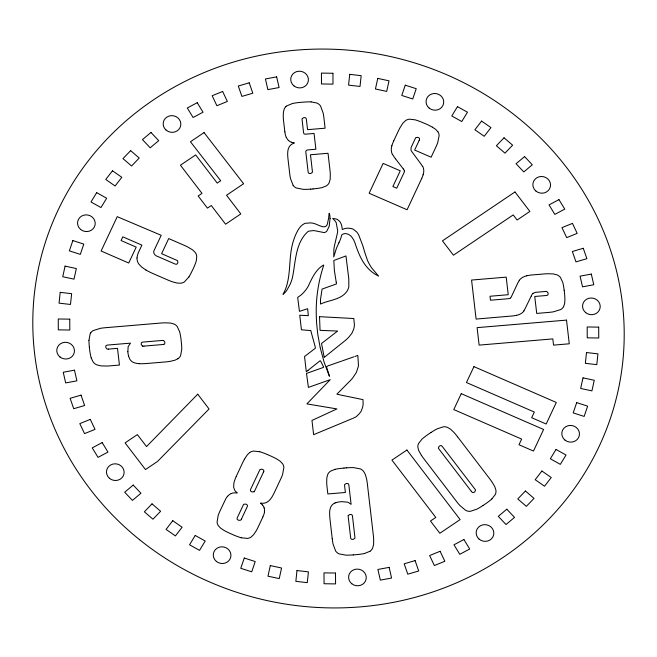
<?xml version="1.0" encoding="UTF-8"?>
<svg xmlns="http://www.w3.org/2000/svg" width="657" height="657" viewBox="0 0 657 657"><rect width="100%" height="100%" fill="white"/><g stroke="black" fill="none" stroke-linecap="round" stroke-linejoin="round"><path stroke-width="0.99" d="M88.966 340.301L90.149 333.863A8.952 8.426 10.1 0 1 90.707 332.902M329.387 376.091L329.387 376.075A2.456 2.308 10.1 0 0 329.256 375.549L326.463 366.729L327.983 365.867M263.777 471.274L263.761 470.313L262.849 469.583A7.293 6.866 10.1 0 0 262.061 469.229L260.106 469.443A6.882 6.48 10.1 0 0 259.408 470.658L250.875 488.808A7.769 7.317 10.1 0 0 250.448 489.9L250.465 490.869L251.385 491.592A7.293 6.866 10.1 0 0 252.173 491.945L254.119 491.74M323.187 266.898L323.581 265.683A2.061 1.938 10.1 0 0 323.696 265.141L323.4 265.067A14.183 13.354 10.1 0 0 322.825 265.453C315.261 270.282 311.796 278.765 308.092 286.501A36.151 34.033 10.1 0 1 304.544 291.511L303.698 292.447A39.757 37.433 10.1 0 1 300.734 295.264L297.67 297.399L299.452 311.377L307.632 308.7L308.338 315.672L299.74 315.237L301.432 329.789L310.843 330.594A16.721 15.743 10.1 0 1 311.254 332.401L314.999 346.034A40.085 37.736 10.1 0 1 315.229 346.88L315.401 348.185L304.536 356.529L306.318 371.805L308.034 370.367M322.989 267.522C318.39 282.198 316.017 297.588 316.239 312.978A230.927 217.41 10.1 0 0 316.649 323.408L317.709 333.92L320.131 347.348M421.769 178.359L407.085 209.755L369.135 193.257L383.146 163.396L400.253 170.828L392.878 186.539L396.729 188.214L403.784 173.185A7.613 7.161 10.1 0 0 404.269 171.871L404.342 171.066M393.724 140.885L398.175 131.375A77.879 73.321 10.1 0 1 400.023 127.704L402.913 123.155L405.607 120.584A8.549 8.048 10.1 0 1 409.451 119.163L415.199 119.837A69.305 65.248 10.1 0 1 422.993 122.711L425.867 123.918A75.662 71.235 10.1 0 1 432.363 127.13M236.216 476.44L242.63 462.774A67.934 63.959 10.1 0 1 244.42 459.235M241.505 518.931L246.999 507.22A7.769 7.317 10.1 0 0 247.426 506.128L247.402 505.159L246.49 504.428A7.293 6.866 10.1 0 0 245.702 504.075L243.755 504.289A6.882 6.48 10.1 0 0 243.057 505.504L237.538 517.207A7.769 7.317 10.1 0 0 237.111 518.299L237.136 519.268L238.048 519.999A7.293 6.866 10.1 0 0 238.836 520.352L240.791 520.139A6.882 6.48 10.1 0 0 241.489 518.923M263.358 472.375L254.834 490.533A6.882 6.48 10.1 0 1 254.136 491.748M419.133 140.483L414.641 150.051L431.115 157.212L435.607 147.653A72.04 67.827 10.1 0 0 437.693 142.758L439.147 135.531A8.598 8.089 10.1 0 0 437.891 131.745M260.607 503.377L260.788 502.991A9.83 9.255 10.1 0 0 264.139 503.213C269.28 502.383 272.064 497.177 274.166 492.939L280.58 479.273A63.318 59.615 10.1 0 0 282.584 474.535L283.881 467.406A8.566 8.065 10.1 0 0 282.912 464.294A8.82 8.303 10.1 0 0 282.51 463.67L280.26 461.288L276.942 459.087A75.76 71.326 10.1 0 0 270.438 455.868L267.596 454.603M262.849 517.051L258.267 526.807A63.852 60.116 10.1 0 1 256.214 530.815L253.643 534.667L251.237 536.941A8.59 8.089 10.1 0 1 248.535 538.206A8.82 8.303 10.1 0 1 247.418 538.42L241.209 537.746M531.267 296.02L525.214 308.437A37.506 35.314 10.1 0 1 523.834 310.769M338.938 242.77L336.934 247.147A46.68 43.953 10.1 0 0 335.965 249.734L333.748 256.961L333.887 249.512A43.781 41.219 10.1 0 1 334.413 245.956L337.558 232.438A19.924 18.757 10.1 0 0 337.641 230.533L336.17 222.608A8.771 8.262 10.1 0 0 335.431 221.376L332.697 218.379L336.351 219.052A9.625 9.067 10.1 0 1 338.503 220.333L339.57 221.319A7.063 6.652 10.1 0 1 340.318 222.304L341.09 223.865A16.466 15.505 10.1 0 1 342.018 227.273L342.289 229.515L344.58 228.661A15.242 14.347 10.1 0 1 347.602 228.135L351.134 228.48A14.372 13.526 10.1 0 1 353.392 229.309L356.603 231.864A20.219 19.037 10.1 0 1 358.681 234.894L362.656 245.307A207.62 195.466 10.1 0 1 364.684 252.116L367.468 260.328A53.981 50.819 10.1 0 0 371.443 267.613L378.58 276.112L375.558 274.454A46.187 43.485 10.1 0 1 372.084 272.047C362.82 264.828 358.394 253.438 354.854 242.622C353.376 238.787 350.83 234.327 346.37 233.678A7.391 6.956 10.1 0 0 343.981 233.761L342.001 234.565L341.435 236.044A35.872 33.77 10.1 0 1 338.913 242.762M563.55 306.679L564.609 303.715L564.913 299.945A75.662 71.235 10.1 0 0 564.494 293.071L564.174 290.139M244.42 459.235L247.303 454.825L249.709 452.542M188.912 276.909L184.469 281.861A8.976 8.451 10.1 0 1 183.475 282.42A8.615 8.114 10.1 0 1 180.535 283.216L177.078 283.052L172.339 281.771A68.032 64.049 10.1 0 1 167.1 279.701L153.746 273.903A70.751 66.612 10.1 0 1 145.969 270.06M227.56 496.314L227.963 495.887A11.374 10.709 10.1 0 1 231.231 493.514M491.871 498.901L495.321 494.491A8.87 8.344 10.1 0 0 495.904 490.188L494.746 486.574L491.838 481.704A75.448 71.03 10.1 0 0 489.736 478.83L457.592 436.823M532.958 293.383L535.389 292.349L545.367 291.478A6.882 6.48 10.1 0 1 546.846 291.462L548.045 292.973A7.293 6.866 10.1 0 1 548.135 293.786L547.938 294.886L547.059 295.363A7.769 7.317 10.1 0 1 545.836 295.543L534.749 296.479L536.712 313.422L547.807 312.486A72.04 67.827 10.1 0 0 553.375 311.837L560.758 309.537A8.598 8.089 10.1 0 0 563.566 306.688M308.199 370.236L320.181 360.685L320.936 361.695A39.814 37.482 10.1 0 1 321.519 362.787L323.638 367.189L323.063 367.518A30.197 28.432 10.1 0 1 322.398 367.789L306.499 373.414L308.404 387.408L330.241 379.664L306.885 403.891L336.926 408.925L311.968 420.439L313.619 434.679L352.333 418.583M369.94 551.305L364.586 553.449M177.94 358.73L174.893 360.225L170.163 361.342A67.704 63.745 10.1 0 1 164.579 362.007L146.339 363.535A61.208 57.627 10.1 0 1 139.276 363.691M430.893 432.544L428.38 434.236A70.447 66.324 10.1 0 0 421.942 439.155L418.517 443.598A8.952 8.426 10.1 0 0 418.049 444.986A8.434 7.941 10.1 0 0 417.909 447.524L418.788 450.686L421.424 455.326M482.952 505.545L485.466 503.853A70.365 66.25 10.1 0 0 491.896 498.934M510.144 298.179L509.372 298.5A7.613 7.161 10.1 0 1 507.918 298.738L490.483 300.216L490.023 296.25L508.247 294.714L506.202 277.131L471.57 280.054L476.103 319.072L512.485 315.96A46.91 44.167 10.1 0 0 516.476 315.352M334.684 503.18L335.998 502.671M353.055 418.279L355.248 417.236A11.892 11.202 10.1 0 0 356.685 416.259L358.812 414.206A60.469 56.929 10.1 0 0 359.749 413.13L360.718 411.882A8.426 7.933 10.1 0 0 361.243 410.954L362.524 407.512A17.895 16.852 10.1 0 0 363.124 403.784L362.984 399.628L339.809 394.841M342.223 360.898L353.86 356.833M328.623 365.645L341.492 361.153M354.944 356.464L357.819 355.421L358.443 364.865A16.704 15.727 10.1 0 1 358.246 366.729L356.332 372.494L352.669 378.013A41.243 38.829 10.1 0 1 349.894 381.052L336.893 394.167L339.176 394.709M163.774 344.358L164.644 343.882L164.841 342.782A7.317 6.89 10.1 0 0 164.759 341.969L163.552 340.474M334.922 469.394L330.898 470.987A9.223 8.689 10.1 0 0 329.149 472.367A8.319 7.835 10.1 0 0 327.892 474.132L326.841 477.59L326.693 482.813A75.867 71.424 10.1 0 0 327.096 487.527L327.843 493.965L345.385 492.479L344.638 486.049A6.964 6.554 10.1 0 1 344.588 484.652L346.165 483.544A7.317 6.89 10.1 0 1 347.027 483.486L348.194 483.692L348.719 484.529A7.769 7.317 10.1 0 1 348.933 485.687L351.109 504.338L347.988 502.235L342.01 501.661A22.938 21.591 10.1 0 0 335.982 502.63M292.406 103.551L286.739 105.892A8.82 8.303 10.1 0 0 285.902 106.606M313.036 188.961L310.745 189.15M343.964 468.039L346.255 467.85M108.553 349.097L117.496 348.341L119.434 365.054L110.491 365.809A75.818 71.383 10.1 0 1 106.845 366.039L100.981 365.9L96.743 364.84A8.927 8.401 10.1 0 1 92.99 361.752L91.224 357.909M143.982 346.108L162.55 344.547A7.769 7.317 10.1 0 0 163.774 344.367M353.244 554.919L356.349 554.656A70.365 66.25 10.1 0 0 364.594 553.49M311.098 101.909L316.797 103.001A9.05 8.516 10.1 0 1 318.152 103.707A8.664 8.163 10.1 0 1 320.567 106.04L323.154 113.061A72.04 67.827 10.1 0 1 323.958 118.334L325.108 128.197L307.566 129.675L306.417 119.812A7.769 7.317 10.1 0 0 306.203 118.654L305.743 117.866L304.511 117.611A7.317 6.89 10.1 0 0 303.641 117.677L302.089 118.786A6.964 6.554 10.1 0 0 302.138 120.174L303.493 131.975A7.859 7.399 10.1 0 0 303.698 133.133L304.232 133.971L305.398 134.176A6.907 6.504 10.1 0 0 305.916 134.151L314.062 133.461L315.894 149.221L307.082 149.993L305.842 151.044A7.005 6.595 10.1 0 0 305.883 152.449L308.059 171.313A7.859 7.399 10.1 0 0 308.273 172.471L308.798 173.308L309.973 173.514A7.334 6.907 10.1 0 0 310.835 173.448L312.387 172.348A6.882 6.48 10.1 0 0 312.346 170.951L310.482 154.756L328.024 153.278L329.904 169.473A75.473 71.055 10.1 0 1 330.307 174.187L330.159 179.41L329.108 182.868A8.336 7.843 10.1 0 1 327.843 184.633A9.223 8.689 10.1 0 1 326.094 186.013L322.07 187.606A64.55 60.773 10.1 0 1 313.028 188.904M142.503 346.108L141.304 344.613A7.334 6.907 10.1 0 1 141.214 343.792L141.411 342.691L142.29 342.215A7.859 7.399 10.1 0 1 143.505 342.042L162.074 340.474A6.964 6.554 10.1 0 1 163.552 340.457M259.737 451.745L253.528 451.072A8.82 8.303 10.1 0 0 252.419 451.285A8.574 8.073 10.1 0 0 249.717 452.55M432.347 127.154L435.665 129.355L437.874 131.753M145.985 270.035L141.846 267.202L139.013 264.27A10.422 9.814 10.1 0 1 137.009 257.955M329.346 376.116L324.131 362.221L320.222 347.775M395.489 158.764L403.357 169.005M471.283 491.264L439.139 449.257A6.964 6.554 10.1 0 1 438.359 448.058L439.122 446.341A7.317 6.89 10.1 0 1 439.829 445.881L440.929 445.512L441.824 445.996A7.769 7.317 10.1 0 1 442.621 446.908L474.773 488.915A6.882 6.48 10.1 0 1 475.553 490.114L474.789 491.83A7.334 6.907 10.1 0 1 474.083 492.29L472.974 492.668L472.087 492.175A7.859 7.399 10.1 0 1 471.291 491.264M293.129 185.364L290.476 178.499A63.318 59.615 10.1 0 1 289.68 173.399L287.93 158.394C287.511 153.795 287.052 147.874 291.076 144.655A9.83 9.255 10.1 0 1 294.057 143.267L293.999 142.84M128.583 356.127L129.634 358.845A8.114 7.638 10.1 0 0 133.223 362.352A9.855 9.28 10.1 0 0 134.176 362.721L136.311 363.313A19.71 18.552 10.1 0 0 139.284 363.65M179.583 331.629L177.193 326.521A8.952 8.426 10.1 0 0 176.158 325.42A8.434 7.941 10.1 0 0 173.9 323.991L170.574 323.072L165.047 322.825A75.473 71.055 10.1 0 0 160.062 323.104L106.056 327.654A72.04 67.827 10.1 0 0 100.496 328.303L93.113 330.611A8.631 8.122 10.1 0 0 90.699 332.894M336.17 281.902L334.372 270.38L333.822 260.476L345.96 255.934L348.785 278.667L348.818 286.813A15.768 14.848 10.1 0 1 346.814 291.511C340.934 299.781 329.461 299.945 320.805 303.936A5.946 5.601 10.1 0 0 320.542 304.043L320.468 299.773L322.07 289.088L336.45 283.939L336.212 282.182M332.237 538.732L329.954 518.89A61.306 57.717 10.1 0 1 329.642 512.205A20.03 18.864 10.1 0 1 329.847 510.161L330.463 507.705A8.664 8.155 10.1 0 1 334.651 503.139M284.851 131.917L283.602 121.2A63.852 60.116 10.1 0 1 283.241 116.716L283.405 112.125L284.251 108.996A8.59 8.089 10.1 0 1 285.902 106.606M89.36 347.175L89.607 349.343A64.55 60.773 10.1 0 0 91.167 357.925M127.852 351.758L128.156 346.625L130.488 343.135L108.076 345.024A7.859 7.399 10.1 0 0 106.853 345.196L105.974 345.681L105.785 346.781A7.334 6.907 10.1 0 0 105.867 347.602L107.075 349.089A6.882 6.48 10.1 0 0 108.545 349.081M457.584 436.831A67.704 63.745 10.1 0 0 454.094 432.577L450.603 429.243L447.663 427.469A8.631 8.122 10.1 0 0 444.666 426.763A8.952 8.426 10.1 0 0 443.5 426.771L436.987 428.906A75.662 71.235 10.1 0 0 430.91 432.561M421.416 455.334A75.473 71.055 10.1 0 0 424.266 459.276L456.41 501.291A72.04 67.827 10.1 0 0 459.884 505.529L465.829 510.456A8.631 8.122 10.1 0 0 469.172 511.335A8.952 8.426 10.1 0 0 470.338 511.318L476.851 509.183A75.76 71.326 10.1 0 0 482.936 505.529M332.245 538.732A72.04 67.827 10.1 0 0 333.042 544.004L335.637 551.026A8.631 8.122 10.1 0 0 338.109 553.358A8.952 8.426 10.1 0 0 339.143 553.9L345.976 555.149A75.76 71.326 10.1 0 0 353.244 554.894M369.948 551.313A8.87 8.344 10.1 0 0 372.724 547.905L373.619 544.259L373.652 538.724A75.448 71.03 10.1 0 0 373.332 535.266L367.386 484.135A67.704 63.745 10.1 0 0 366.573 478.846L365.284 474.346L363.641 471.439A8.631 8.122 10.1 0 0 361.391 469.418A8.952 8.426 10.1 0 0 360.356 468.876L353.523 467.62A75.662 71.235 10.1 0 0 346.264 467.874M334.914 469.336A64.624 60.846 10.1 0 1 343.972 468.096M263.786 471.283A7.769 7.317 10.1 0 1 263.35 472.367M231.272 493.579A7.859 7.399 10.1 0 1 234.401 492.84A12.146 11.44 10.1 0 1 237.046 493.111L237.226 492.742A9.781 9.206 10.1 0 1 234.836 490.475L233.629 487.305L233.876 483.076A34.148 32.152 10.1 0 1 236.274 476.473M227.511 496.281A19.882 18.725 10.1 0 0 224.949 500.568L220.317 510.308A59.073 55.615 10.1 0 0 218.165 515.499L217.073 522.085A8.607 8.106 10.1 0 0 218.042 525.198A8.82 8.303 10.1 0 0 218.444 525.822L220.686 528.203L224.012 530.404A75.662 71.235 10.1 0 0 230.508 533.624L233.35 534.888A70.447 66.324 10.1 0 0 241.201 537.779M264.541 511.762A18.716 17.624 10.1 0 1 262.775 517.01M264.147 507.828A11.374 10.709 10.1 0 1 264.41 511.746M262.578 505.093A7.876 7.416 10.1 0 1 264.073 507.845M260.624 503.361A12.064 11.358 10.1 0 1 262.537 505.118M259.745 451.712A70.365 66.25 10.1 0 1 267.58 454.636M143.982 346.091A6.882 6.48 10.1 0 1 142.503 346.124M177.932 358.73A8.631 8.122 10.1 0 0 180.034 356.652A8.952 8.426 10.1 0 0 180.585 355.683L181.767 349.253A75.662 71.235 10.1 0 0 181.348 342.379L181.028 339.447A70.447 66.324 10.1 0 0 179.624 331.621M89.385 347.175A75.76 71.326 10.1 0 1 88.941 340.301M128.575 356.135A27.036 25.451 10.1 0 1 127.869 351.758M188.937 276.917A75.662 71.235 10.1 0 0 192.181 270.832L193.142 268.877A64.55 60.773 10.1 0 0 196.312 260.788L196.73 256.657A9.231 8.689 10.1 0 0 196.312 254.514A8.336 7.843 10.1 0 0 195.293 252.559L192.641 249.906L187.918 247.081A75.473 71.055 10.1 0 0 183.402 244.971L168.701 238.573L161.606 253.701L176.306 260.09A6.882 6.48 10.1 0 1 177.604 260.78L177.858 262.636A7.293 6.866 10.1 0 1 177.505 263.375L176.749 264.221L175.731 264.221A7.769 7.317 10.1 0 1 174.565 263.794L158.091 256.641C155.019 255.852 152.243 252.748 154.461 249.652L161.195 235.305L117.225 216.662L101.104 251.015L128.723 263.022L136.196 247.114L121.077 240.544L122.818 236.84L141.896 245.127L138.964 251.376A21.697 20.424 10.1 0 0 136.976 257.946M293.137 185.364A8.566 8.065 10.1 0 0 295.609 187.639A8.82 8.303 10.1 0 0 296.282 187.992L303.468 189.38A75.76 71.326 10.1 0 0 310.736 189.126M311.098 101.876A69.149 65.1 10.1 0 0 302.943 102.18L300.651 102.344A70.447 66.324 10.1 0 0 292.398 103.51M286.197 137.346A18.716 17.624 10.1 0 1 284.933 131.909M288.62 140.614A11.374 10.709 10.1 0 1 286.329 137.297M291.412 142.265A7.876 7.416 10.1 0 1 288.678 140.557M293.999 142.856A12.064 11.358 10.1 0 1 291.429 142.224M419.125 140.483A7.769 7.317 10.1 0 0 419.56 139.391L419.536 138.43L418.624 137.699A7.293 6.866 10.1 0 0 417.836 137.346L415.881 137.559A6.882 6.48 10.1 0 0 415.183 138.767L411.159 147.382L410.945 149.911A9.083 8.549 10.1 0 0 412.571 152.638L421.006 164.053A37.506 35.314 10.1 0 1 422.484 166.385M391.827 145.78A42.787 40.291 10.1 0 1 393.748 140.894M392.319 154.37A12.943 12.187 10.1 0 1 391.892 145.797M395.514 158.748A31.38 29.54 10.1 0 1 392.467 154.313M403.332 169.03A4.213 3.967 10.1 0 1 404.359 170.828M423.133 174.778A46.91 44.167 10.1 0 1 421.753 178.351M422.714 166.287A11.81 11.12 10.1 0 1 423.067 174.762M531.308 296.036A9.083 8.549 10.1 0 1 532.917 293.359M564.133 290.148A69.305 65.248 10.1 0 0 562.77 282.37L560.355 277.353A8.549 8.048 10.1 0 0 557.079 274.881L553.325 273.92L547.659 273.747A77.879 73.321 10.1 0 0 543.339 274.01L532.318 274.938A42.787 40.291 10.1 0 0 526.84 275.743M519.227 280.293A12.943 12.187 10.1 0 1 526.857 275.817M519.35 280.383A31.38 29.54 10.1 0 0 516.87 285.015L511.524 296.381A4.213 3.967 10.1 0 1 510.374 298.081M524.048 310.917A11.81 11.12 10.1 0 1 516.468 315.286M330.06 218.584L329.231 226.18L326.833 231.124A4.878 4.599 10.1 0 1 325.609 232.061L325.026 232.34A3.622 3.408 10.1 0 1 324.115 232.578L314.802 230.722A11.514 10.841 10.1 0 0 313.249 230.607L308.913 231.149A5.962 5.617 10.1 0 0 308.01 231.535C295.289 242.803 295.707 261.7 292.496 277.336A28.678 26.994 10.1 0 1 292.11 278.831L291.437 280.925A62.834 59.155 10.1 0 1 290.016 284.563L286.748 290.402A49.71 46.803 10.1 0 1 285.442 292.11L283.011 294.352A13.542 12.746 10.1 0 1 283.339 293.778C291.651 278.519 288.193 260.18 292.57 243.837A65.043 61.232 10.1 0 1 294.073 238.852A72.755 68.5 10.1 0 1 295.453 235.247C297.481 230.73 299.937 225.704 304.651 223.495A3.72 3.499 10.1 0 1 305.226 223.298L310.547 222.895A13.239 12.458 10.1 0 1 312.428 223.101C318.128 223.832 326.964 232.036 327.917 221.376A36.209 34.09 10.1 0 0 328.648 217.869L328.993 214.469A17.287 16.277 10.1 0 1 329.091 213.648L329.247 213.246L329.798 215.299A30.304 28.53 10.1 0 1 330.028 217.639L330.06 218.584M319.532 316.674L320.049 330.356L337.624 331.054L321.528 343.48L324.197 357.4A1.125 1.059 10.1 0 0 324.517 357.17A2.907 2.743 10.1 0 1 324.714 357.006L344.498 341.114A42.393 39.913 10.1 0 0 348.875 337.082L351.996 333.099L353.589 329.444A20.211 19.028 10.1 0 0 354.41 324.772L353.795 318.53L319.532 316.674M60.198 292.357L59.056 303.148L70.496 304.454L71.638 293.671L60.198 292.357M296.98 570.555L295.839 581.338L307.279 582.652L308.429 571.861L296.98 570.555M349.721 74.348L348.571 85.139L360.02 86.445L361.161 75.662L349.721 74.348M586.504 352.546L585.362 363.329L596.802 364.643L597.944 353.852L586.504 352.546M348.226 515.531L348.21 515.638A6.964 6.554 10.1 0 0 348.251 517.026L350.583 537.188A7.859 7.399 10.1 0 0 350.789 538.346L351.323 539.183L352.489 539.389A7.334 6.907 10.1 0 0 353.351 539.323L354.911 538.214A6.882 6.48 10.1 0 0 354.862 536.826L352.538 516.665A7.769 7.317 10.1 0 0 352.324 515.507L351.791 514.669L350.624 514.464A7.317 6.89 10.1 0 0 349.762 514.53L348.226 515.531M65.084 266.126L62.744 276.72L74.011 279.151L76.343 268.557L65.084 266.126M270.306 565.587L267.974 576.181L279.233 578.603L281.566 568.018L270.306 565.587M377.767 78.397L375.434 88.982L386.694 91.413L389.026 80.819L377.767 78.397M582.989 377.849L580.657 388.443L591.916 390.874L594.257 380.28L582.989 377.849M72.853 240.577L69.355 250.859L80.31 254.382L83.809 244.1L72.853 240.577M244.273 558.023L240.766 568.305L251.721 571.82L255.22 561.546L244.273 558.023M405.279 85.18L401.78 95.454L412.727 98.977L416.234 88.695L405.279 85.18M576.69 402.618L573.191 412.9L584.147 416.423L587.645 406.141L576.69 402.618M461.247 393.666L453.773 409.574L521.65 439.081L518.989 444.748L533.484 451.047L543.602 429.481L461.247 393.666M473.935 366.631L466.462 382.538L534.338 412.046L531.677 417.712L546.172 424.011L556.298 402.445L473.935 366.631M96.678 192.641L90.978 201.97L100.964 207.555L106.664 198.225L96.678 192.641M195.236 535.455L189.536 544.784L199.523 550.361L205.222 541.039L195.236 535.455M457.477 106.639L451.778 115.96L461.764 121.545L467.464 112.216L457.477 106.639M556.036 449.445L550.336 458.775L560.322 464.359L566.022 455.03L556.036 449.445M112.478 170.779L105.761 179.468L115.098 185.997L121.816 177.308L112.478 170.779M172.775 520.705L166.065 529.394L175.403 535.923L182.112 527.234L172.775 520.705M481.597 121.077L474.888 129.766L484.225 136.295L490.935 127.606L481.597 121.077M541.902 471.003L535.184 479.692L544.522 486.221L551.239 477.532L541.902 471.003M130.636 150.642L122.982 158.608L131.572 166.007L139.218 158.041L130.636 150.642M152.022 503.853L144.376 511.811L152.958 519.211L160.612 511.253L152.022 503.853M504.042 137.789L496.388 145.747L504.978 153.147L512.624 145.189L504.042 137.789M525.428 490.993L517.782 498.959L526.364 506.358L534.018 498.392L525.428 490.993M197.732 394.192L146.527 446.571L137.37 434.597L125.076 442.884L145.493 469.566L157.516 461.46L209.049 408.991L197.732 394.192M150.97 132.459L142.462 139.604L150.198 147.792L158.707 140.647L150.97 132.459M133.207 485.071L124.699 492.216L132.435 500.404L140.943 493.259L133.207 485.071M524.565 156.596L516.057 163.741L523.793 171.929L532.301 164.784L524.565 156.596M506.802 509.208L498.293 516.353L506.03 524.541L514.538 517.396L506.802 509.208M204.048 132.591L190.464 141.748L220.719 180.749L217.237 183.098L195.671 154.921L180.429 165.194L201.995 193.372L198.143 195.967L207.44 208.113L211.291 205.518L225.581 224.185L240.815 213.919L226.534 195.252L243.607 183.746L204.048 132.591M514.981 191.967L442.457 240.84L453.445 255.187L513.207 214.921L517.116 220.029L529.879 211.431L514.981 191.967M406.897 450.029L391.933 460.114L435.796 517.437L430.475 521.026L439.837 533.27L460.13 519.597L406.897 450.029M197.223 102.706L187.294 107.986L193.092 117.488L203.021 112.199L197.223 102.706M102.172 442.596L92.243 447.877L98.041 457.371L107.97 452.09L102.172 442.596M558.959 199.629L549.03 204.91L554.828 214.404L564.757 209.123L558.959 199.629M463.908 539.512L453.979 544.801L459.777 554.294L469.706 549.014L463.908 539.512M222.633 91.463L212.154 95.725L216.884 105.72L227.363 101.457L222.633 91.463M90.296 419.363L79.817 423.625L84.539 433.62L95.027 429.358L90.296 419.363M572.461 223.38L561.973 227.642L566.704 237.637L577.183 233.375L572.461 223.38M440.116 551.28L429.637 555.543L434.367 565.537L444.846 561.275L440.116 551.28M249.208 82.823L238.294 86.01L241.899 96.398L252.822 93.204L249.208 82.823M81.033 395.128L70.11 398.323L73.715 408.711L84.638 405.517L81.033 395.128M583.285 248.289L572.362 251.483L575.967 261.872L586.89 258.677L583.285 248.289M415.101 560.602L404.178 563.796L407.792 574.177L418.706 570.99L415.101 560.602M276.654 76.869L265.42 78.955L267.867 89.623L279.102 87.529L276.654 76.869M74.471 370.17L63.236 372.256L65.684 382.924L76.918 380.838L74.471 370.17M591.316 274.076L580.082 276.162L582.529 286.83L593.764 284.744L591.316 274.076M389.133 567.377L377.898 569.471L380.346 580.131L391.58 578.045L389.133 567.377M566.523 320.107L477.097 327.638L479.125 345.114L552.816 338.897L553.539 345.122L569.274 343.792L566.523 320.107M332.935 73.264L321.437 73.091L321.495 83.956L332.992 84.129L332.935 73.264M69.757 319.162L58.251 318.99L58.309 329.855L69.814 330.028L69.757 319.162M598.691 327.145L587.186 326.972L587.243 337.838L598.749 338.01L598.691 327.145M335.505 573.044L324.008 572.871L324.065 583.736L335.563 583.909L335.505 573.044M535.808 190.957A8.853 8.336 10.1 0 0 550.352 186.719A8.853 8.336 10.1 0 0 538.937 176.856A8.853 8.336 10.1 0 0 535.808 190.957M429.161 108.085A8.853 8.336 10.1 0 0 443.582 103.51A8.853 8.336 10.1 0 0 431.92 93.918A8.853 8.336 10.1 0 0 429.161 108.085M293.925 85.878A8.853 8.336 10.1 0 0 308.281 81.148A8.853 8.336 10.1 0 0 296.504 71.67A8.853 8.336 10.1 0 0 293.925 85.878M166.114 130.102A8.853 8.336 10.1 0 0 180.659 125.873A8.853 8.336 10.1 0 0 169.243 116.01A8.853 8.336 10.1 0 0 166.114 130.102M80.647 229.465A8.853 8.336 10.1 0 0 95.068 224.899A8.853 8.336 10.1 0 0 83.406 215.299A8.853 8.336 10.1 0 0 80.647 229.465M59.968 356.973A8.853 8.336 10.1 0 0 74.331 352.234A8.853 8.336 10.1 0 0 62.555 342.765A8.853 8.336 10.1 0 0 59.968 356.973M109.415 478.263A8.853 8.336 10.1 0 0 123.951 474.034A8.853 8.336 10.1 0 0 112.536 464.171A8.853 8.336 10.1 0 0 109.415 478.263M216.383 561.407A8.853 8.336 10.1 0 0 230.804 556.84A8.853 8.336 10.1 0 0 219.142 547.24A8.853 8.336 10.1 0 0 216.383 561.407M351.782 583.745A8.853 8.336 10.1 0 0 366.138 579.014A8.853 8.336 10.1 0 0 354.361 569.545A8.853 8.336 10.1 0 0 351.782 583.745M479.109 539.118A8.853 8.336 10.1 0 0 493.645 534.88A8.853 8.336 10.1 0 0 482.23 525.017A8.853 8.336 10.1 0 0 479.109 539.118M564.905 440.026A8.853 8.336 10.1 0 0 579.326 435.451A8.853 8.336 10.1 0 0 567.656 425.859A8.853 8.336 10.1 0 0 564.905 440.026M585.74 312.658A8.853 8.336 10.1 0 0 600.096 307.919A8.853 8.336 10.1 0 0 588.319 298.45A8.853 8.336 10.1 0 0 585.74 312.658M139.645 539.758A296.225 278.888 10.1 0 0 619.986 381.265A296.225 278.888 10.1 0 0 225.868 64.468A296.225 278.888 10.1 0 0 139.645 539.758"/></g></svg>
